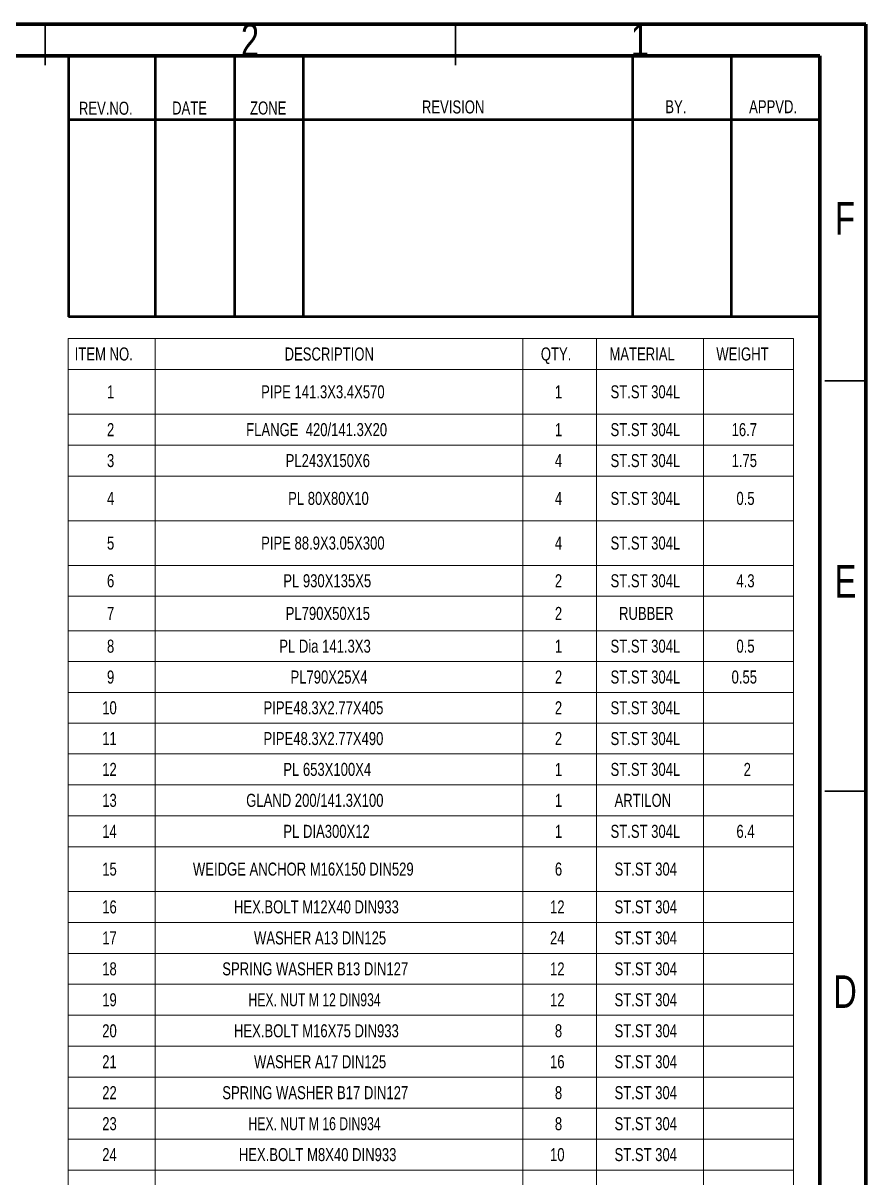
# Model space of a CAD drawing. Header units: millimetres. Extents: x 122 to 2816, y -707 to 556.
# Drawn here: x 2713.4 to 2816.1, y 232.8 to 373.5 of the extents above; entities that cross this region are included whole.
import ezdxf

# ---------------------------------------------------------------- set-up
doc = ezdxf.new("R2010")
doc.units = ezdxf.units.MM
doc.styles.add('SLDTEXTSTYLE0', font='TXT', dxfattribs={"width": 0.7})
doc.styles.add('SLDTEXTSTYLE7', font='TXT', dxfattribs={"width": 0.75})

# ---------------------------------------------------------------- blocks, each defined once
blk = doc.blocks.new('SW_TABLEANNOTATION_2')
at = {"color": 0, "linetype": 'Continuous', "lineweight": 18}
for p, q in [((0, 0), (0, -3.77)), ((0, 0), (10.6, 0)), ((10.6, 0), (10.6, -3.77)), ((10.6, 0), (55.39, 0)), ((55.39, 0), (55.39, -3.77)), ((55.39, 0), (64.34, 0)), ((64.34, 0), (64.34, -3.77)), ((64.34, 0), (77.37, 0)), ((77.37, 0), (77.37, -3.77)), ((77.37, 0), (88.36, 0)), ((88.36, 0), (88.36, -3.77)), ((0, -3.77), (10.6, -3.77)), ((0, -3.77), (0, -9.22)), ((10.6, -3.77), (55.39, -3.77)), ((10.6, -3.77), (10.6, -9.22)), ((55.39, -3.77), (64.34, -3.77)), ((55.39, -3.77), (55.39, -9.22)), ((64.34, -3.77), (77.37, -3.77)), ((64.34, -3.77), (64.34, -9.22)), ((77.37, -3.77), (88.36, -3.77)), ((77.37, -3.77), (77.37, -9.22)), ((88.36, -3.77), (88.36, -9.22)), ((0, -9.22), (0, -12.99)), ((0, -9.22), (10.6, -9.22)), ((10.6, -9.22), (10.6, -12.99)), ((10.6, -9.22), (55.39, -9.22)), ((55.39, -9.22), (55.39, -12.99)), ((55.39, -9.22), (64.34, -9.22)), ((64.34, -9.22), (64.34, -12.99)), ((64.34, -9.22), (77.37, -9.22)), ((77.37, -9.22), (77.37, -12.99)), ((77.37, -9.22), (88.36, -9.22)), ((88.36, -9.22), (88.36, -12.99)), ((0, -12.99), (0, -16.76)), ((0, -12.99), (10.6, -12.99)), ((10.6, -12.99), (10.6, -16.76)), ((10.6, -12.99), (55.39, -12.99)), ((55.39, -12.99), (55.39, -16.76)), ((55.39, -12.99), (64.34, -12.99)), ((64.34, -12.99), (64.34, -16.76)), ((64.34, -12.99), (77.37, -12.99)), ((77.37, -12.99), (77.37, -16.76)), ((77.37, -12.99), (88.36, -12.99)), ((88.36, -12.99), (88.36, -16.76)), ((0, -16.76), (0, -22.21)), ((0, -16.76), (10.6, -16.76)), ((10.6, -16.76), (10.6, -22.21)), ((10.6, -16.76), (55.39, -16.76)), ((55.39, -16.76), (55.39, -22.21)), ((55.39, -16.76), (64.34, -16.76)), ((64.34, -16.76), (64.34, -22.21)), ((64.34, -16.76), (77.37, -16.76)), ((77.37, -16.76), (77.37, -22.21)), ((77.37, -16.76), (88.36, -16.76)), ((88.36, -16.76), (88.36, -22.21)), ((0, -22.21), (0, -27.65)), ((0, -22.21), (10.6, -22.21)), ((10.6, -22.21), (10.6, -27.65)), ((10.6, -22.21), (55.39, -22.21)), ((55.39, -22.21), (55.39, -27.65)), ((55.39, -22.21), (64.34, -22.21)), ((64.34, -22.21), (64.34, -27.65)), ((64.34, -22.21), (77.37, -22.21)), ((77.37, -22.21), (77.37, -27.65)), ((77.37, -22.21), (88.36, -22.21)), ((88.36, -22.21), (88.36, -27.65)), ((0, -27.65), (0, -31.4)), ((0, -27.65), (10.6, -27.65)), ((10.6, -27.65), (10.6, -31.4)), ((10.6, -27.65), (55.39, -27.65)), ((55.39, -27.65), (55.39, -31.4)), ((55.39, -27.65), (64.34, -27.65)), ((64.34, -27.65), (64.34, -31.4)), ((64.34, -27.65), (77.37, -27.65)), ((77.37, -27.65), (77.37, -31.4)), ((77.37, -27.65), (88.36, -27.65)), ((88.36, -27.65), (88.36, -31.4)), ((0, -31.4), (0, -35.61)), ((0, -31.4), (10.6, -31.4)), ((10.6, -31.4), (10.6, -35.61)), ((10.6, -31.4), (55.39, -31.4)), ((55.39, -31.4), (55.39, -35.61)), ((55.39, -31.4), (64.34, -31.4)), ((64.34, -31.4), (64.34, -35.61)), ((64.34, -31.4), (77.37, -31.4)), ((77.37, -31.4), (77.37, -35.61)), ((77.37, -31.4), (88.36, -31.4)), ((88.36, -31.4), (88.36, -35.61)), ((0, -35.61), (0, -39.38)), ((0, -35.61), (10.6, -35.61)), ((10.6, -35.61), (10.6, -39.38)), ((10.6, -35.61), (55.39, -35.61)), ((55.39, -35.61), (55.39, -39.38)), ((55.39, -35.61), (64.34, -35.61)), ((64.34, -35.61), (64.34, -39.38)), ((64.34, -35.61), (77.37, -35.61)), ((77.37, -35.61), (77.37, -39.38)), ((77.37, -35.61), (88.36, -35.61)), ((88.36, -35.61), (88.36, -39.38)), ((0, -39.38), (0, -43.13)), ((0, -39.38), (10.6, -39.38)), ((10.6, -39.38), (10.6, -43.13)), ((10.6, -39.38), (55.39, -39.38)), ((55.39, -39.38), (55.39, -43.13)), ((55.39, -39.38), (64.34, -39.38)), ((64.34, -39.38), (64.34, -43.13)), ((64.34, -39.38), (77.37, -39.38)), ((77.37, -39.38), (77.37, -43.13)), ((77.37, -39.38), (88.36, -39.38)), ((88.36, -39.38), (88.36, -43.13)), ((0, -43.13), (0, -46.88)), ((0, -43.13), (10.6, -43.13)), ((10.6, -43.13), (10.6, -46.88)), ((10.6, -43.13), (55.39, -43.13)), ((55.39, -43.13), (55.39, -46.88)), ((55.39, -43.13), (64.34, -43.13)), ((64.34, -43.13), (64.34, -46.88)), ((64.34, -43.13), (77.37, -43.13)), ((77.37, -43.13), (77.37, -46.88)), ((77.37, -43.13), (88.36, -43.13)), ((88.36, -43.13), (88.36, -46.88)), ((0, -46.88), (0, -50.63)), ((0, -46.88), (10.6, -46.88)), ((10.6, -46.88), (10.6, -50.63)), ((10.6, -46.88), (55.39, -46.88)), ((55.39, -46.88), (55.39, -50.63)), ((55.39, -46.88), (64.34, -46.88)), ((64.34, -46.88), (64.34, -50.63)), ((64.34, -46.88), (77.37, -46.88)), ((77.37, -46.88), (77.37, -50.63)), ((77.37, -46.88), (88.36, -46.88)), ((88.36, -46.88), (88.36, -50.63)), ((0, -50.63), (0, -54.4)), ((0, -50.63), (10.6, -50.63)), ((10.6, -50.63), (10.6, -54.4)), ((10.6, -50.63), (55.39, -50.63)), ((55.39, -50.63), (55.39, -54.4)), ((55.39, -50.63), (64.34, -50.63)), ((64.34, -50.63), (64.34, -54.4)), ((64.34, -50.63), (77.37, -50.63)), ((77.37, -50.63), (77.37, -54.4)), ((77.37, -50.63), (88.36, -50.63)), ((88.36, -50.63), (88.36, -54.4)), ((0, -54.4), (0, -58.17)), ((0, -54.4), (10.6, -54.4)), ((10.6, -54.4), (10.6, -58.17)), ((10.6, -54.4), (55.39, -54.4)), ((55.39, -54.4), (55.39, -58.17)), ((55.39, -54.4), (64.34, -54.4)), ((64.34, -54.4), (64.34, -58.17)), ((64.34, -54.4), (77.37, -54.4)), ((77.37, -54.4), (77.37, -58.17)), ((77.37, -54.4), (88.36, -54.4)), ((88.36, -54.4), (88.36, -58.17)), ((0, -58.17), (0, -61.95)), ((0, -58.17), (10.6, -58.17)), ((10.6, -58.17), (10.6, -61.95)), ((10.6, -58.17), (55.39, -58.17)), ((55.39, -58.17), (55.39, -61.95)), ((55.39, -58.17), (64.34, -58.17)), ((64.34, -58.17), (64.34, -61.95)), ((64.34, -58.17), (77.37, -58.17)), ((77.37, -58.17), (77.37, -61.95)), ((77.37, -58.17), (88.36, -58.17)), ((88.36, -58.17), (88.36, -61.95)), ((0, -61.95), (0, -67.39)), ((0, -61.95), (10.6, -61.95)), ((10.6, -61.95), (10.6, -67.39)), ((10.6, -61.95), (55.39, -61.95)), ((55.39, -61.95), (55.39, -67.39)), ((55.39, -61.95), (64.34, -61.95)), ((64.34, -61.95), (64.34, -67.39)), ((64.34, -61.95), (77.37, -61.95)), ((77.37, -61.95), (77.37, -67.39)), ((77.37, -61.95), (88.36, -61.95)), ((88.36, -61.95), (88.36, -67.39)), ((0, -67.39), (0, -71.16)), ((0, -67.39), (10.6, -67.39)), ((10.6, -67.39), (10.6, -71.16)), ((10.6, -67.39), (55.39, -67.39)), ((55.39, -67.39), (55.39, -71.16)), ((55.39, -67.39), (64.34, -67.39)), ((64.34, -67.39), (64.34, -71.16)), ((64.34, -67.39), (77.37, -67.39)), ((77.37, -67.39), (77.37, -71.16)), ((77.37, -67.39), (88.36, -67.39)), ((88.36, -67.39), (88.36, -71.16)), ((0, -71.16), (0, -74.94)), ((0, -71.16), (10.6, -71.16)), ((10.6, -71.16), (10.6, -74.94)), ((10.6, -71.16), (55.39, -71.16)), ((55.39, -71.16), (55.39, -74.94)), ((55.39, -71.16), (64.34, -71.16)), ((64.34, -71.16), (64.34, -74.94)), ((64.34, -71.16), (77.37, -71.16)), ((77.37, -71.16), (77.37, -74.94)), ((77.37, -71.16), (88.36, -71.16)), ((88.36, -71.16), (88.36, -74.94)), ((0, -74.94), (0, -78.71)), ((0, -74.94), (10.6, -74.94)), ((10.6, -74.94), (10.6, -78.71)), ((10.6, -74.94), (55.39, -74.94)), ((55.39, -74.94), (55.39, -78.71)), ((55.39, -74.94), (64.34, -74.94)), ((64.34, -74.94), (64.34, -78.71)), ((64.34, -74.94), (77.37, -74.94)), ((77.37, -74.94), (77.37, -78.71)), ((77.37, -74.94), (88.36, -74.94)), ((88.36, -74.94), (88.36, -78.71)), ((0, -78.71), (0, -82.48)), ((0, -78.71), (10.6, -78.71)), ((10.6, -78.71), (10.6, -82.48)), ((10.6, -78.71), (55.39, -78.71)), ((55.39, -78.71), (55.39, -82.48)), ((55.39, -78.71), (64.34, -78.71)), ((64.34, -78.71), (64.34, -82.48)), ((64.34, -78.71), (77.37, -78.71)), ((77.37, -78.71), (77.37, -82.48)), ((77.37, -78.71), (88.36, -78.71)), ((88.36, -78.71), (88.36, -82.48)), ((0, -82.48), (0, -86.26)), ((0, -82.48), (10.6, -82.48)), ((10.6, -82.48), (10.6, -86.26)), ((10.6, -82.48), (55.39, -82.48)), ((55.39, -82.48), (55.39, -86.26)), ((55.39, -82.48), (64.34, -82.48)), ((64.34, -82.48), (64.34, -86.26)), ((64.34, -82.48), (77.37, -82.48)), ((77.37, -82.48), (77.37, -86.26)), ((77.37, -82.48), (88.36, -82.48)), ((88.36, -82.48), (88.36, -86.26)), ((0, -86.26), (0, -90.03)), ((0, -86.26), (10.6, -86.26)), ((10.6, -86.26), (10.6, -90.03)), ((10.6, -86.26), (55.39, -86.26)), ((55.39, -86.26), (55.39, -90.03)), ((55.39, -86.26), (64.34, -86.26)), ((64.34, -86.26), (64.34, -90.03)), ((64.34, -86.26), (77.37, -86.26)), ((77.37, -86.26), (77.37, -90.03)), ((77.37, -86.26), (88.36, -86.26)), ((88.36, -86.26), (88.36, -90.03)), ((0, -90.03), (0, -93.8)), ((0, -90.03), (10.6, -90.03)), ((10.6, -90.03), (10.6, -93.8)), ((10.6, -90.03), (55.39, -90.03)), ((55.39, -90.03), (55.39, -93.8)), ((55.39, -90.03), (64.34, -90.03)), ((64.34, -90.03), (64.34, -93.8)), ((64.34, -90.03), (77.37, -90.03)), ((77.37, -90.03), (77.37, -93.8)), ((77.37, -90.03), (88.36, -90.03)), ((88.36, -90.03), (88.36, -93.8)), ((0, -93.8), (0, -97.58)), ((0, -93.8), (10.6, -93.8)), ((10.6, -93.8), (10.6, -97.58)), ((10.6, -93.8), (55.39, -93.8)), ((55.39, -93.8), (55.39, -97.58)), ((55.39, -93.8), (64.34, -93.8)), ((64.34, -93.8), (64.34, -97.58)), ((64.34, -93.8), (77.37, -93.8)), ((77.37, -93.8), (77.37, -97.58)), ((77.37, -93.8), (88.36, -93.8)), ((88.36, -93.8), (88.36, -97.58)), ((0, -97.58), (0, -101.35)), ((0, -97.58), (10.6, -97.58)), ((10.6, -97.58), (10.6, -101.35)), ((10.6, -97.58), (55.39, -97.58)), ((55.39, -97.58), (55.39, -101.35)), ((55.39, -97.58), (64.34, -97.58)), ((64.34, -97.58), (64.34, -101.35)), ((64.34, -97.58), (77.37, -97.58)), ((77.37, -97.58), (77.37, -101.35)), ((77.37, -97.58), (88.36, -97.58)), ((88.36, -97.58), (88.36, -101.35)), ((0, -101.35), (0, -105.12)), ((0, -101.35), (10.6, -101.35)), ((10.6, -101.35), (10.6, -105.12)), ((10.6, -101.35), (55.39, -101.35)), ((55.39, -101.35), (55.39, -105.12)), ((55.39, -101.35), (64.34, -101.35)), ((64.34, -101.35), (64.34, -105.12)), ((64.34, -101.35), (77.37, -101.35)), ((77.37, -101.35), (77.37, -105.12)), ((77.37, -101.35), (88.36, -101.35)), ((88.36, -101.35), (88.36, -105.12))]:
    blk.add_line(p, q, dxfattribs=at)
at = {"color": 0, "linetype": 'Continuous', "lineweight": 0, "attachment_point": 1}
for s, insert, char_height, style in [('ITEM NO.', (0.78, -1.09), 1.587, 'SLDTEXTSTYLE7'), ('DESCRIPTION', (26.35, -1.09), 1.5875, 'SLDTEXTSTYLE7'), ('QTY.', (57.57, -1.09), 1.587, 'SLDTEXTSTYLE7'), ('MATERIAL', (65.93, -1.09), 1.587, 'SLDTEXTSTYLE7'), ('WEIGHT', (78.95, -1.09), 1.587, 'SLDTEXTSTYLE7'), ('1', (4.71, -5.7), 1.59, 'SLDTEXTSTYLE7'), ('PIPE 141.3X3.4X570', (23.49, -5.7), 1.5875, 'SLDTEXTSTYLE7'), ('1', (59.28, -5.7), 1.59, 'SLDTEXTSTYLE7'), ('ST.ST 304L', (66.06, -5.7), 1.587, 'SLDTEXTSTYLE7'), ('2', (4.71, -10.31), 1.59, 'SLDTEXTSTYLE7'), ('FLANGE  420/141.3X20', (21.67, -10.31), 1.5875, 'SLDTEXTSTYLE7'), ('1', (59.28, -10.31), 1.59, 'SLDTEXTSTYLE7'), ('ST.ST 304L', (66.06, -10.31), 1.587, 'SLDTEXTSTYLE7'), ('16.7', (80.81, -10.31), 1.587, 'SLDTEXTSTYLE7'), ('3', (4.71, -14.08), 1.59, 'SLDTEXTSTYLE7'), ('PL243X150X6', (26.48, -14.08), 1.5875, 'SLDTEXTSTYLE7'), ('ST.ST 304L', (66.06, -14.08), 1.587, 'SLDTEXTSTYLE7'), ('4', (59.28, -14.08), 1.59, 'SLDTEXTSTYLE7'), ('1.75', (80.81, -14.08), 1.587, 'SLDTEXTSTYLE7'), ('4', (4.71, -18.69), 1.59, 'SLDTEXTSTYLE7'), ('PL 80X80X10', (26.78, -18.69), 1.5875, 'SLDTEXTSTYLE7'), ('4', (59.28, -18.69), 1.59, 'SLDTEXTSTYLE7'), ('ST.ST 304L', (66.06, -18.69), 1.587, 'SLDTEXTSTYLE7'), ('0.5', (81.4, -18.69), 1.587, 'SLDTEXTSTYLE7'), ('5', (4.71, -24.13), 1.59, 'SLDTEXTSTYLE7'), ('PIPE 88.9X3.05X300', (23.49, -24.13), 1.5875, 'SLDTEXTSTYLE7'), ('4', (59.28, -24.13), 1.59, 'SLDTEXTSTYLE7'), ('ST.ST 304L', (66.06, -24.13), 1.587, 'SLDTEXTSTYLE7'), ('6', (4.71, -28.73), 1.59, 'SLDTEXTSTYLE7'), ('PL 930X135X5', (26.19, -28.73), 1.5875, 'SLDTEXTSTYLE7'), ('2', (59.28, -28.73), 1.59, 'SLDTEXTSTYLE7'), ('ST.ST 304L', (66.06, -28.73), 1.587, 'SLDTEXTSTYLE7'), ('4.3', (81.4, -28.73), 1.587, 'SLDTEXTSTYLE7'), ('7', (4.71, -32.71), 1.59, 'SLDTEXTSTYLE7'), ('PL790X50X15', (26.48, -32.71), 1.5875, 'SLDTEXTSTYLE7'), ('2', (59.28, -32.71), 1.59, 'SLDTEXTSTYLE7'), ('RUBBER', (67.1, -32.71), 1.587, 'SLDTEXTSTYLE7'), ('8', (4.71, -36.7), 1.59, 'SLDTEXTSTYLE7'), ('PL Dia 141.3X3', (25.7, -36.7), 1.5875, 'SLDTEXTSTYLE7'), ('1', (59.28, -36.7), 1.59, 'SLDTEXTSTYLE7'), ('ST.ST 304L', (66.06, -36.7), 1.587, 'SLDTEXTSTYLE7'), ('0.5', (81.4, -36.7), 1.587, 'SLDTEXTSTYLE7'), ('9', (4.71, -40.46), 1.59, 'SLDTEXTSTYLE7'), ('PL790X25X4', (27.07, -40.46), 1.587, 'SLDTEXTSTYLE7'), ('2', (59.28, -40.46), 1.59, 'SLDTEXTSTYLE7'), ('ST.ST 304L', (66.06, -40.46), 1.587, 'SLDTEXTSTYLE7'), ('0.55', (80.81, -40.46), 1.587, 'SLDTEXTSTYLE7'), ('10', (4.13, -44.21), 1.587, 'SLDTEXTSTYLE7'), ('PIPE48.3X2.77X405', (23.78, -44.21), 1.5875, 'SLDTEXTSTYLE7'), ('2', (59.28, -44.21), 1.59, 'SLDTEXTSTYLE7'), ('ST.ST 304L', (66.06, -44.21), 1.587, 'SLDTEXTSTYLE7'), ('11', (4.13, -47.96), 1.587, 'SLDTEXTSTYLE7'), ('PIPE48.3X2.77X490', (23.78, -47.96), 1.5875, 'SLDTEXTSTYLE7'), ('2', (59.28, -47.96), 1.59, 'SLDTEXTSTYLE7'), ('ST.ST 304L', (66.06, -47.96), 1.587, 'SLDTEXTSTYLE7'), ('12', (4.13, -51.72), 1.587, 'SLDTEXTSTYLE7'), ('PL 653X100X4', (26.19, -51.72), 1.5875, 'SLDTEXTSTYLE7'), ('1', (59.28, -51.72), 1.59, 'SLDTEXTSTYLE7'), ('ST.ST 304L', (66.06, -51.72), 1.587, 'SLDTEXTSTYLE7'), ('2', (82.28, -51.72), 1.59, 'SLDTEXTSTYLE7'), ('13', (4.13, -55.49), 1.587, 'SLDTEXTSTYLE7'), ('GLAND 200/141.3X100', (21.67, -55.49), 1.5875, 'SLDTEXTSTYLE7'), ('1', (59.28, -55.49), 1.59, 'SLDTEXTSTYLE7'), ('ARTILON', (66.55, -55.49), 1.587, 'SLDTEXTSTYLE7'), ('14', (4.13, -59.27), 1.587, 'SLDTEXTSTYLE7'), ('PL DIA300X12', (26.2, -59.27), 1.5875, 'SLDTEXTSTYLE7'), ('1', (59.28, -59.27), 1.59, 'SLDTEXTSTYLE7'), ('ST.ST 304L', (66.06, -59.27), 1.587, 'SLDTEXTSTYLE7'), ('6.4', (81.4, -59.27), 1.587, 'SLDTEXTSTYLE7'), ('15', (4.13, -63.87), 1.587, 'SLDTEXTSTYLE7'), ('WEIDGE ANCHOR M16X150 DIN529', (15.18, -63.87), 1.5875, 'SLDTEXTSTYLE7'), ('6', (59.28, -63.87), 1.59, 'SLDTEXTSTYLE7'), ('ST.ST 304', (66.55, -63.87), 1.587, 'SLDTEXTSTYLE7'), ('16', (4.13, -68.48), 1.587, 'SLDTEXTSTYLE7'), ('HEX.BOLT M12X40 DIN933', (20.18, -68.48), 1.5875, 'SLDTEXTSTYLE7'), ('12', (58.69, -68.48), 1.587, 'SLDTEXTSTYLE7'), ('ST.ST 304', (66.55, -68.48), 1.587, 'SLDTEXTSTYLE7'), ('17', (4.13, -72.26), 1.587, 'SLDTEXTSTYLE7'), ('WASHER A13 DIN125', (22.62, -72.26), 1.5875, 'SLDTEXTSTYLE7'), ('24', (58.69, -72.26), 1.587, 'SLDTEXTSTYLE7'), ('ST.ST 304', (66.55, -72.26), 1.587, 'SLDTEXTSTYLE7'), ('18', (4.13, -76.03), 1.587, 'SLDTEXTSTYLE7'), ('SPRING WASHER B13 DIN127', (18.76, -76.03), 1.5875, 'SLDTEXTSTYLE7'), ('12', (58.69, -76.03), 1.587, 'SLDTEXTSTYLE7'), ('ST.ST 304', (66.55, -76.03), 1.587, 'SLDTEXTSTYLE7'), ('19', (4.13, -79.8), 1.587, 'SLDTEXTSTYLE7'), ('HEX. NUT M 12 DIN934', (21.95, -79.8), 1.5875, 'SLDTEXTSTYLE0'), ('12', (58.69, -79.8), 1.587, 'SLDTEXTSTYLE7'), ('ST.ST 304', (66.55, -79.8), 1.587, 'SLDTEXTSTYLE7'), ('20', (4.13, -83.58), 1.587, 'SLDTEXTSTYLE7'), ('HEX.BOLT M16X75 DIN933', (20.18, -83.58), 1.5875, 'SLDTEXTSTYLE7'), ('8', (59.28, -83.58), 1.59, 'SLDTEXTSTYLE7'), ('ST.ST 304', (66.55, -83.58), 1.587, 'SLDTEXTSTYLE7'), ('21', (4.13, -87.35), 1.587, 'SLDTEXTSTYLE7'), ('WASHER A17 DIN125', (22.62, -87.35), 1.5875, 'SLDTEXTSTYLE7'), ('16', (58.69, -87.35), 1.587, 'SLDTEXTSTYLE7'), ('ST.ST 304', (66.55, -87.35), 1.587, 'SLDTEXTSTYLE7'), ('22', (4.13, -91.12), 1.587, 'SLDTEXTSTYLE7'), ('SPRING WASHER B17 DIN127', (18.76, -91.12), 1.5875, 'SLDTEXTSTYLE7'), ('8', (59.28, -91.12), 1.59, 'SLDTEXTSTYLE7'), ('ST.ST 304', (66.55, -91.12), 1.587, 'SLDTEXTSTYLE7'), ('23', (4.13, -94.9), 1.587, 'SLDTEXTSTYLE7'), ('HEX. NUT M 16 DIN934', (21.95, -94.9), 1.5875, 'SLDTEXTSTYLE0'), ('8', (59.28, -94.9), 1.59, 'SLDTEXTSTYLE7'), ('ST.ST 304', (66.55, -94.9), 1.587, 'SLDTEXTSTYLE7'), ('24', (4.13, -98.67), 1.587, 'SLDTEXTSTYLE7'), ('HEX.BOLT M8X40 DIN933', (20.77, -98.67), 1.5875, 'SLDTEXTSTYLE7'), ('10', (58.69, -98.67), 1.587, 'SLDTEXTSTYLE7'), ('ST.ST 304', (66.55, -98.67), 1.587, 'SLDTEXTSTYLE7')]:
    blk.add_mtext(s, dxfattribs=dict(at, insert=insert, char_height=char_height, style=style))

msp = doc.modelspace()

# ---------------------------------------------------------------- linework, layer by layer
at = {"color": 7, "linetype": 'Continuous', "lineweight": 70}
for p, q in [((2416.103329, 373.396281), (2816.103329, 373.396281)), ((2816.103329, 373.396281), (2816.103329, 86.396281)), ((2421.103329, 369.529806), (2810.505801, 369.529806)), ((2810.505801, 369.529806), (2810.505801, 92.529806))]:
    msp.add_line(p, q, dxfattribs=at)
at = {"color": 7, "linetype": 'Continuous', "lineweight": 35}
for p, q in [((2716.103329, 368.396281), (2716.103329, 373.396281)), ((2766.103329, 368.396281), (2766.103329, 373.396281)), ((2811.103329, 329.896281), (2816.103329, 329.896281)), ((2811.103329, 279.896281), (2816.103329, 279.896281))]:
    msp.add_line(p, q, dxfattribs=at)
at = {"color": 7, "linetype": 'Continuous', "lineweight": 50}
for p, q in [((2718.94619, 369.529806), (2718.94619, 337.706887)), ((2729.522128, 369.529806), (2729.522128, 337.843592)), ((2739.181539, 369.529806), (2739.181539, 337.706867)), ((2747.538986, 369.529806), (2747.538986, 337.706887)), ((2787.655672, 369.529806), (2787.655672, 337.706887)), ((2799.692284, 369.529806), (2799.692284, 337.706867)), ((2810.505801, 361.714085), (2718.94619, 361.714085)), ((2810.505801, 337.706887), (2718.94619, 337.706887))]:
    msp.add_line(p, q, dxfattribs=at)

# ---------------------------------------------------------------- block references
at = {"color": 7, "linetype": 'Continuous', "lineweight": 0}
msp.add_blockref('SW_TABLEANNOTATION_2', (2718.928689, 335.070068), dxfattribs=at)

# ---------------------------------------------------------------- texts
at = {"color": 7, "linetype": 'Continuous', "lineweight": 0, "style": 'SLDTEXTSTYLE7'}
for s, insert, char_height, attachment_point in [('2', (2741.063366, 373.456435), 3.96875, 2), ('1', (2788.563366, 373.456435), 3.96875, 2), ('REV.NO.', (2720.219454, 363.932388), 1.5875, 1), ('DATE', (2731.572376, 363.961666), 1.5875, 1), ('ZONE', (2741.070701, 363.961666), 1.5875, 1), ('REVISION', (2762.011234, 364.088806), 1.5875, 1), ('BY.', (2791.664378, 364.118084), 1.5875, 1), ('APPVD.', (2801.875369, 364.118084), 1.5875, 1), ('F', (2813.561069, 351.706435), 3.96875, 2), ('E', (2813.611138, 307.456435), 3.96875, 2), ('D', (2813.556016, 257.456435), 3.96875, 2)]:
    msp.add_mtext(s, dxfattribs=dict(at, insert=insert, char_height=char_height, attachment_point=attachment_point))

doc.saveas('drawing.dxf')
